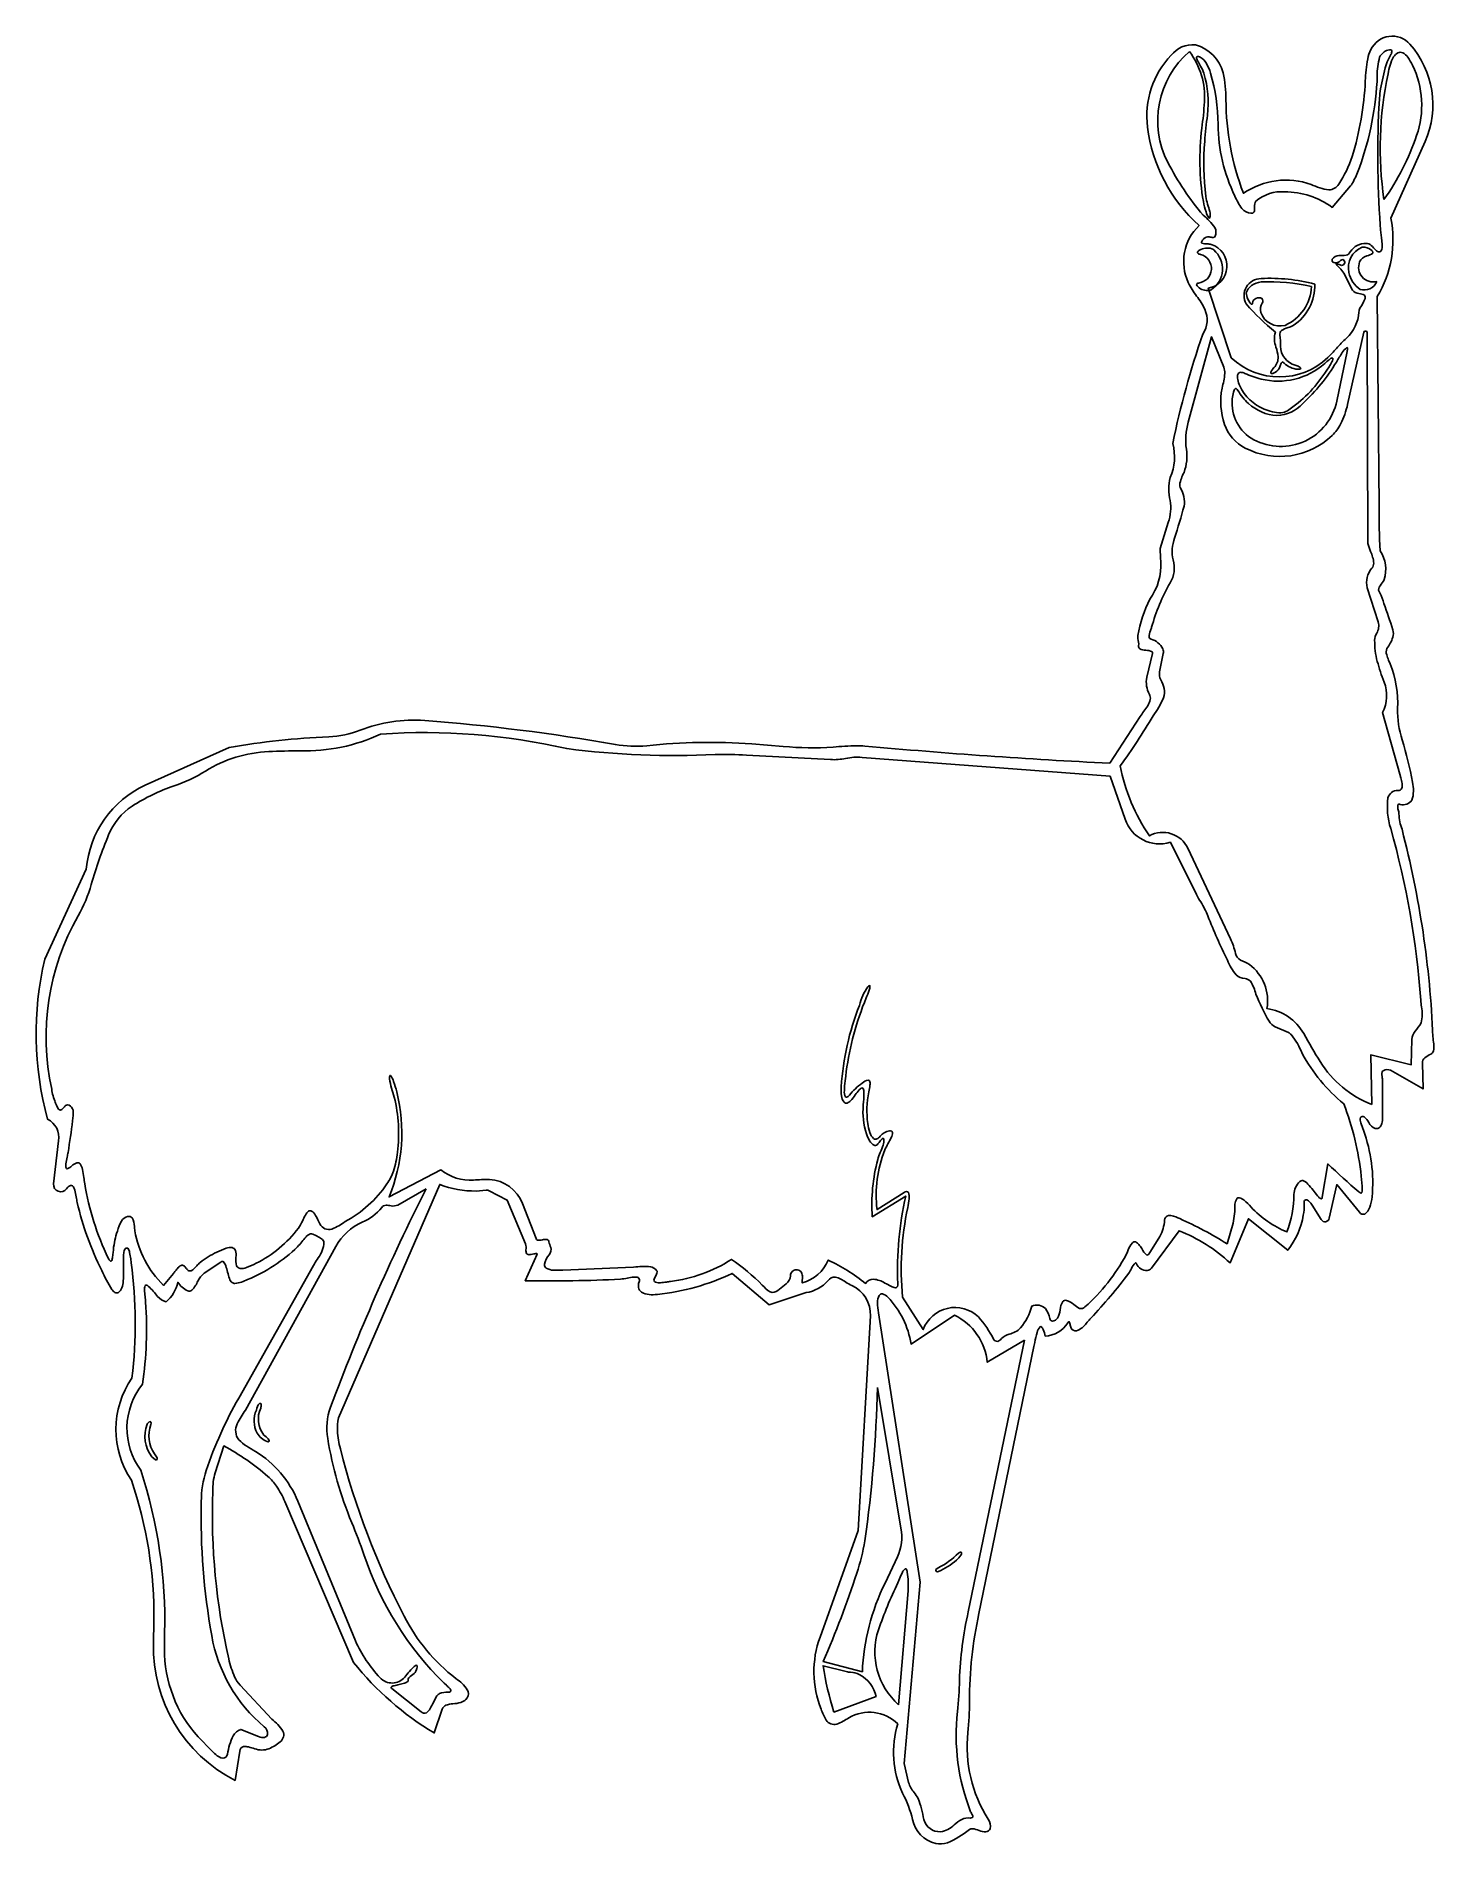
# Model space of a CAD drawing. Header units: metres. Extents: x 1.8 to 13.2, y 0.1 to 14.9.
import ezdxf

# ---------------------------------------------------------------- set-up
doc = ezdxf.new("R2010")
doc.units = ezdxf.units.M

msp = doc.modelspace()

# ---------------------------------------------------------------- linework, layer by layer
at = {"layer": 'Layer 1', "color": 0}
for points in [[(10.58031, 8.96568), (10.83112, 9.35061, -0.0137), (10.86153, 9.39328, 0.1039), (10.91391, 9.48893, 0.1651), (10.90703, 9.53145, -0.1758), (10.88527, 9.67305), (10.93131, 9.86775, 0.2989), (10.92645, 9.88292, 0.1123), (10.87746, 9.89363, -0.1132), (10.82758, 9.90617, -0.2771), (10.81806, 9.93066, 0.0959), (10.81202, 9.99019, -0.0852), (10.81122, 10.01633, -0.0744), (10.90973, 10.31339, 0.1769), (11.0002, 10.6242, -0.029), (10.99619, 10.73106), (11.06216, 10.94505, 0.1082), (11.07857, 11.12479, -0.1425), (11.07844, 11.31315, 0.1715), (11.09849, 11.59433, -0.0314), (11.34507, 12.4921, 0.2672), (11.36195, 12.69679, 0.0579), (11.29491, 12.80475, -0.0594), (11.22652, 12.91564, -0.321), (11.31524, 13.38459, -0.1804), (10.89138, 14.19407, -0.2248), (11.08517, 14.7838, -0.2544), (11.2847, 14.86992, -0.2724), (11.51191, 14.63864, -0.0599), (11.53578, 14.42212, 0.0906), (11.67926, 13.64993, -0.2388), (12.2365, 13.72277, 0.0745), (12.38223, 13.6779, 0.2525), (12.46355, 13.72459, 0.0676), (12.573, 13.95118, 0.063), (12.68141, 14.57302, -0.0321), (12.70157, 14.75391, -0.0724), (12.72699, 14.83077, -0.5349), (13.04881, 14.87585, -0.2904), (13.17371, 14.07513), (12.89121, 13.44505, -0.1867), (12.77965, 12.80095), (12.79573, 11.08135, 0.0199), (12.80454, 10.71062, -0.2199), (12.83754, 10.47571, -0.0661), (12.82914, 10.45815, 0.042), (12.7948, 10.41297, 0.2692), (12.80057, 10.36586, -0.0853), (12.83447, 10.27841, -0.0086), (12.90768, 10.06118, -0.1369), (12.90816, 10.00055, -0.0743), (12.8591, 9.90753, 0.2002), (12.85787, 9.85651, 0.0286), (12.8736, 9.81377), (12.88655, 9.78265, -0.1051), (12.94716, 9.41557, 0.0868), (12.98458, 9.15669, -0.0316), (13.06914, 8.81039, -0.1405), (13.06476, 8.66186, -0.3235), (12.96837, 8.62776, 0.3739), (12.94869, 8.62105, 0.1301), (12.95216, 8.58161, -0.0664), (12.95745, 8.54877, 0.0759), (12.98322, 8.42244, -0.0533), (13.23762, 6.71695, 0.0184), (13.24161, 6.67612, -0.1006), (13.24086, 6.59982, -0.1683), (13.22098, 6.57448, 0.0367), (13.16993, 6.54487, 0.2259), (13.15103, 6.50128), (13.15621, 6.28918), (12.88923, 6.4424, 0.2396), (12.82923, 6.43841, 0.141), (12.81919, 6.42843, 0.0919), (12.82139, 6.38039, -0.0293), (12.82394, 6.35018), (12.82388, 6.0696, -0.0387), (12.82019, 6.01642, -0.1135), (12.80506, 5.97641, -0.2851), (12.76286, 5.96363, -0.1838), (12.70929, 6.01249, 0.0943), (12.67351, 6.05905, 0.4552), (12.64137, 6.05305, 0.1397), (12.64472, 6.00999, 0.0208), (12.66565, 5.94953, -0.1121), (12.73735, 5.40088, -0.0635), (12.71758, 5.31632, -0.155), (12.6786, 5.26057, -0.3491), (12.6347, 5.27495), (12.44665, 5.50303), (12.38534, 5.2258, -0.3054), (12.35591, 5.1978, -0.3054), (12.31891, 5.21453), (12.24537, 5.33365, 0.0696), (12.21928, 5.36443, 0.1577), (12.19228, 5.37811, 0.4049), (12.1781, 5.35966, 0.0496), (12.1789, 5.33965, -0.0944), (12.1718, 5.25097, -0.1258), (12.04427, 4.96277), (11.7207, 5.22123), (11.56979, 4.85896, 0.0964), (11.15046, 5.12253), (10.92278, 4.81502, -0.2026), (10.88873, 4.79581, -0.2969), (10.79974, 4.85251, 0.3915), (10.79124, 4.86041, 0.1007), (10.76014, 4.81262, -0.0352), (10.73698, 4.77407, -0.0264), (10.42524, 4.40497, 0.0122), (10.3958, 4.37119, -0.1074), (10.32233, 4.3053, -0.2838), (10.26816, 4.31408, -0.113), (10.25508, 4.34652, 0.0837), (10.2472, 4.37579), (10.2431, 4.37652, 0.1136), (10.23479, 4.36707, -0.2556), (10.05017, 4.25788, 0.0379), (10.03383, 4.31125, 0.1335), (10.01875, 4.33383, 0.2788), (10.00828, 4.33409, 0.142), (9.98411, 4.28687, 0.0208), (9.9646, 4.20528), (9.95773, 4.1712), (9.50536, 1.97637, 0.0528), (9.42721, 1.25656, -0.0296), (9.41419, 0.99852, 0.1701), (9.58196, 0.28715, -0.2047), (9.59704, 0.20797, -0.2769), (9.56294, 0.18323, -0.104), (9.50687, 0.19372, 0.0751), (9.45147, 0.20872, 0.1487), (9.42691, 0.20153, -0.0714), (9.2463, 0.09321, -0.1265), (9.15006, 0.08818, -0.2948), (8.96044, 0.28443, 0.059), (8.87827, 0.50015, -0.1868), (8.83789, 1.07134, 0.3338), (8.43522, 1.12087, -0.0648), (8.33717, 1.06802, -0.3148), (8.25006, 1.10074, -0.0584), (8.20821, 1.19166, -0.1846), (8.19913, 1.78392), (8.51173, 2.65927), (8.61352, 4.42297, 0.3108), (8.46017, 4.67233, -0.0344), (8.40995, 4.70084, 0.0922), (8.32537, 4.74291, 0.2806), (8.26452, 4.71278, -0.1741), (8.08541, 4.61434), (7.7804, 4.51389), (7.47684, 4.77287, -0.0863), (6.86175, 4.60055, -0.1496), (6.73107, 4.61719, -0.3265), (6.71124, 4.70225, 0.3788), (6.7037, 4.73812, 0.1231), (6.66656, 4.74209, 0.0226), (6.61578, 4.73423, -0.0291), (6.55895, 4.72586, -0.0183), (5.77619, 4.71284), (5.8732, 4.93169), (5.87098, 4.93551, 0.0941), (5.83657, 4.93083, -0.0311), (5.81363, 4.92714, -0.2974), (5.78715, 4.93625, -0.1165), (5.78143, 4.96569, 0.1111), (5.77906, 5.01543), (5.62742, 5.37509), (5.47953, 5.45074, 0.095), (5.45348, 5.45762), (5.37194, 5.44981, -0.0948), (5.07272, 5.5034), (4.24019, 3.5862, 0.0668), (4.23224, 3.47706, 0.0492), (4.25575, 3.33071, 0.0583), (4.78073, 1.95641, 0.113), (5.20567, 1.44364), (5.21907, 1.43356, -0.1333), (5.30627, 1.33577, -0.2726), (5.28796, 1.27029, -0.1138), (5.24642, 1.24588, -0.0508), (5.18165, 1.2352, 0.0743), (5.1237, 1.22359, 0.2014), (5.09324, 1.19048), (5.02705, 0.99565, -0.0908), (4.36496, 1.57577), (3.79962, 2.89711, 0.0479), (3.73057, 3.02352, 0.0642), (3.65935, 3.10409, 0.0561), (3.29816, 3.35473), (3.22545, 3.13439, 0.0627), (3.20657, 2.98312, 0.0648), (3.3382, 1.60398, 0.0458), (3.38633, 1.45679, 0.087), (3.43133, 1.38828), (3.69285, 1.11012, -0.0738), (3.78416, 1.01115, -0.3321), (3.76198, 0.92229, -0.0628), (3.66811, 0.86572, -0.1829), (3.55215, 0.86652, 0.0107), (3.50113, 0.88053, 0.0946), (3.45934, 0.88377, 0.3117), (3.42814, 0.84567), (3.39, 0.60515, -0.2867), (2.71942, 1.73162), (2.72257, 1.9151, 0.0862), (2.53789, 3.07264, -0.3086), (2.54294, 3.91284, 0.0625), (2.53612, 4.86056), (2.53221, 4.89138, 0.025), (2.52317, 4.9452, 0.1438), (2.50742, 4.97922, 0.4194), (2.4856, 4.9738, 0.1212), (2.47498, 4.93923, 0.0283), (2.4739, 4.89213, -0.0165), (2.47148, 4.70989, -0.0799), (2.45905, 4.65334, -0.1493), (2.4308, 4.61572, -0.25), (2.40289, 4.61533, -0.1137), (2.37753, 4.64158, -0.0305), (2.29435, 4.79596, -0.0595), (2.09296, 5.35543, -0.0116), (2.0842, 5.40086, 0.0222), (2.07261, 5.456, 0.1269), (2.05472, 5.49218, 0.2581), (2.03637, 5.496, 0.1219), (2.00393, 5.46822, -0.3434), (1.93558, 5.44725, -0.3434), (1.8985, 5.50838), (1.94014, 5.8618, 0.3268), (1.84912, 6.04003, -0.1245), (1.82555, 7.35539), (2.16747, 8.09555, -0.2696), (2.65155, 8.78503), (3.34202, 9.09565, -0.0325), (4.16022, 9.18334, 0.0817), (4.41915, 9.23652, -0.1114), (4.94907, 9.31648, -0.0251), (6.51662, 9.11956, 0.0703), (6.77424, 9.10979, -0.0439), (7.63828, 9.12418), (7.89693, 9.10435, 0.0442), (8.3062, 9.09876, -0.0105), (8.50032, 9.10918, -0.031), (8.56649, 9.10722, 0.0106), (10.58031, 8.96568)], [(11.23552, 14.81505, -0.1785), (11.35975, 14.40045, -0.0146), (11.33769, 14.18525, 0.073), (11.35021, 13.58197, 0.0359), (11.37211, 13.49762, 0.1167), (11.3981, 13.44651), (11.40278, 13.44751, 0.1597), (11.40216, 13.50148, 0.0133), (11.3853, 13.55974, -0.0387), (11.37024, 13.62453, -0.0513), (11.36124, 14.07695, -0.01), (11.38383, 14.29228, 0.1044), (11.35452, 14.63572, 0.0482), (11.32714, 14.69505, -0.0092), (11.30337, 14.73809, -0.0337), (11.29603, 14.75497, -0.1111), (11.29427, 14.76718, -0.4232), (11.31004, 14.77385, -0.0705), (11.32493, 14.76932, -0.132), (11.37539, 14.71614, -0.0549), (11.40917, 14.63775, -0.0711), (11.47161, 14.21577, 0.1135), (11.6095, 13.62731, 0.0623), (11.66752, 13.52382, 0.1894), (11.74316, 13.48566, 0.318), (11.76708, 13.49693, 0.0941), (11.77105, 13.53777, -0.1634), (11.78199, 13.58449, -0.2019), (12.01942, 13.66143, -0.1635), (12.41005, 13.53317), (12.55875, 13.71002, 0.0613), (12.58733, 13.75396, 0.0271), (12.63343, 13.86291, 0.077), (12.78024, 14.61606, -0.0869), (12.79947, 14.76835, -0.2181), (12.86758, 14.82608, -0.1229), (12.8929, 14.82828, -0.2729), (12.90015, 14.82064, -0.1337), (12.89223, 14.79006, -0.0104), (12.8698, 14.74582, 0.0591), (12.84401, 14.68154), (12.80726, 14.50849, 0.0287), (12.79409, 14.35718, 0.033), (12.8097, 13.32224, 0.0135), (12.81501, 13.27847, -0.0229), (12.82096, 13.22363, -0.1163), (12.81492, 13.18165, -0.3541), (12.78857, 13.16741, -0.1029), (12.76949, 13.18055, -0.0139), (12.74879, 13.20256, 0.0967), (12.70996, 13.23429, 0.1212), (12.69013, 13.23746, 0.2733), (12.5583, 13.16946, -0.2421), (12.52357, 13.14015, -0.0398), (12.4653, 13.13743, 0.2434), (12.41014, 13.10784, 0.3022), (12.41324, 13.08548, 0.2713), (12.45408, 13.07995, 0.1012), (12.47782, 13.09655, -0.3881), (12.50208, 13.10216, -0.4011), (12.50864, 13.06873, -0.4011), (12.47555, 13.06066, 0.0735), (12.44234, 13.07218), (12.44078, 13.07078), (12.44143, 13.06873, 0.0347), (12.47167, 13.03571, -0.0622), (12.50378, 12.99369), (12.57548, 12.85389, 0.2207), (12.62922, 12.82579, -0.0969), (12.67405, 12.81209, -0.3171), (12.6797, 12.78382, -0.0451), (12.63783, 12.70616, 0.0895), (12.62888, 12.67415, -0.1914), (12.5266, 12.4591, 0.0254), (12.44363, 12.37381, -0.022), (12.37221, 12.29939, -0.4), (11.57959, 12.29859), (11.38994, 12.86959, 0.3459), (11.54375, 13.03948, 0.3459), (11.41502, 13.22911, 0.0585), (11.38291, 13.23416, -0.1022), (11.33855, 13.23964, -0.2521), (11.33547, 13.24674, -0.1032), (11.34041, 13.25866, -0.0364), (11.3548, 13.27692, -0.2633), (11.39808, 13.29228, 0.0539), (11.43218, 13.28622, 0.2717), (11.44724, 13.298, 0.2293), (11.44502, 13.36728, 0.0612), (11.34848, 13.47028, -0.058), (11.05927, 13.90279, -0.3475), (11.23552, 14.81505)], [(12.83501, 13.59746, 0.07), (13.10376, 14.12406, 0.197), (13.06966, 14.70261, 0.0422), (13.03092, 14.76757, 0.1162), (12.98873, 14.80504, 0.2196), (12.94916, 14.80374, 0.1173), (12.91291, 14.77087, 0.0885), (12.86892, 14.63141, 0.0893), (12.83501, 13.59746)], [(11.32679, 13.14731, -0.1384), (11.30542, 13.15659, -0.2921), (11.30335, 13.16753, -0.1369), (11.31896, 13.18271, -0.2071), (11.41951, 13.19441, -0.0801), (11.43684, 13.18396, -0.4928), (11.41562, 12.85735, -0.0897), (11.39864, 12.85036, -0.2123), (11.30713, 12.88044, -0.1459), (11.29513, 12.89816, -0.4301), (11.3095, 12.91243, 0.3631), (11.4164, 13.02263, 0.3631), (11.32679, 13.14731)], [(12.77583, 12.9249, -0.2827), (12.65596, 12.96233, -0.2826), (12.63518, 13.08617, -0.2341), (12.6935, 13.13546, 0.1024), (12.74286, 13.15789, 0.1941), (12.74432, 13.16438, 0.1476), (12.73424, 13.17984, 0.2145), (12.65551, 13.20675, 0.3706), (12.54721, 12.99818, 0.1921), (12.63857, 12.86022, 0.3933), (12.77583, 12.9249)], [(12.26665, 12.90416, -0.2656), (12.08775, 12.56367, -0.0557), (12.04651, 12.54565, 0.0874), (11.99147, 12.52081, 0.247), (11.97917, 12.48548, -0.0319), (11.9845, 12.39328, 0.3373), (12.10634, 12.23676, -0.0586), (12.13679, 12.22474, -0.1601), (12.15147, 12.21151), (12.15009, 12.20695, -0.1412), (12.10957, 12.20536, -0.1527), (12.00209, 12.26434, 0.1804), (11.98319, 12.23911, -0.1732), (11.95338, 12.18699, -0.1708), (11.91043, 12.16767, -0.4312), (11.90594, 12.18043, -0.0564), (11.91039, 12.19092, -0.0614), (11.93132, 12.21744, 0.2172), (11.96482, 12.30647, 0.0488), (11.94732, 12.38553, -0.1572), (11.94216, 12.50836, -0.0401), (11.70194, 12.7402, -0.569), (11.82514, 12.94938, -0.0742), (12.26665, 12.90416)], [(12.23933, 12.88238, 0.0714), (11.82514, 12.92136, 0.1363), (11.74569, 12.8911, 0.1741), (11.7035, 12.83093, 0.0913), (11.70643, 12.80736, 0.0761), (11.73198, 12.75138, 0.0405), (11.73921, 12.74248, 0.377), (11.74885, 12.73855, 0.3768), (11.75398, 12.7476, -0.5288), (11.83146, 12.7844, -0.393), (11.83297, 12.74708, 0.2), (11.82194, 12.67048, 0.3884), (12.02156, 12.56458, 0.2834), (12.23933, 12.88238)], [(12.73627, 6.16027), (12.72596, 6.5681), (13.05893, 6.48755), (13.06537, 6.69548, -0.144), (13.09066, 6.76269, 0.0565), (13.13998, 6.831, 0.1194), (13.143, 6.96401, -0.0125), (13.13698, 7.01935, 0.0508), (12.89046, 8.42995, -0.1146), (12.86803, 8.6818, -0.3554), (12.94873, 8.74169, 0.3188), (12.98296, 8.75989, 0.1181), (12.98426, 8.79856, 0.0292), (12.97284, 8.846), (12.96419, 8.87572), (12.82319, 9.38138, 0.2152), (12.83611, 9.63308, -0.029), (12.78009, 9.80279, -0.0659), (12.75835, 9.97607, -0.1382), (12.77516, 10.03415, 0.2187), (12.78682, 10.12646), (12.69814, 10.40833, -0.2451), (12.73603, 10.56887, 0.1641), (12.75099, 10.60916, 0.0907), (12.72399, 10.70682, -0.041), (12.70267, 10.77185), (12.69632, 12.50479, 0.381), (12.68465, 12.51767, 0.381), (12.67051, 12.50756), (12.53616, 11.91472, -0.0598), (12.47877, 11.75363, -0.0869), (12.40878, 11.65864, -0.32), (11.69529, 11.55595, -0.1933), (11.52468, 11.75054, -0.1311), (11.50388, 12.04843, 0.0445), (11.52699, 12.16903, 0.0974), (11.51819, 12.22064), (11.41586, 12.47063), (11.22593, 11.76738, 0.1003), (11.21044, 11.54652, -0.131), (11.19136, 11.35603, 0.0817), (11.15557, 11.25388, 0.1082), (11.16045, 11.23048, -0.1746), (11.19209, 11.07716, -0.0106), (11.11368, 10.81666, 0.1454), (11.10123, 10.63683, -0.2156), (11.07682, 10.44839, 0.0593), (10.92511, 10.08414, -0.0118), (10.91639, 10.05753, 0.129), (10.90601, 9.99988, 0.2618), (10.9203, 9.98624, -0.2064), (11.01747, 9.90498, -0.133), (11.0209, 9.86725), (10.99038, 9.71708, 0.1528), (10.99979, 9.65009, -0.2196), (11.02366, 9.50341, -0.051), (10.93647, 9.354, -0.0266), (10.66649, 8.94436, 0.1023), (10.90651, 8.36853, -0.4341), (11.22302, 8.26642), (11.57309, 7.52203, -0.0562), (11.61419, 7.40302, 0.2114), (11.65623, 7.34706, -0.0484), (11.72857, 7.31136, -0.2835), (11.87305, 6.94864, -0.2367), (12.17592, 6.74302, 0.0123), (12.31027, 6.5131, 0.1596), (12.73627, 6.16027)], [(11.95476, 11.82248, -0.1661), (11.72037, 11.92171, -0.0735), (11.63445, 12.02887, 0.1288), (11.62008, 12.04433, 0.25), (11.61144, 12.04342, 0.1479), (11.59789, 12.01605, 0.0292), (11.58781, 11.95942, 0.3031), (11.76559, 11.6245, 0.4979), (12.44823, 11.94222), (12.5318, 12.34989, 0.1124), (12.53398, 12.37879), (12.52942, 12.3811, 0.1071), (12.4926, 12.33995, 0.0153), (12.44385, 12.26309, -0.0713), (12.16752, 11.92189, -0.1946), (11.95476, 11.82248)], [(11.63508, 12.16487, 0.1435), (11.63251, 12.11984, 0.0598), (11.64984, 12.06625, 0.1908), (11.8505, 11.87678, 0.105), (11.98834, 11.84551, 0.1202), (12.04172, 11.86314, 0.103), (12.34787, 12.17223, -0.01), (12.37101, 12.20564, 0.0925), (12.41465, 12.28474, 0.099), (12.41467, 12.29361, 0.3394), (12.41014, 12.29689, 0.1206), (12.38516, 12.28232, 0.0105), (12.34787, 12.25027, -0.2455), (11.82432, 12.12291, -0.0525), (11.69178, 12.16998, 0.1168), (11.6553, 12.17874, 0.25), (11.63508, 12.16487)], [(10.58551, 8.85856), (8.54445, 9.01405, 0.0711), (8.40962, 9.00515, -0.0654), (8.28561, 8.99555), (7.5949, 9.03241, 0.0238), (7.33625, 9.03677, -0.0448), (6.11685, 9.08609, 0.0727), (4.58719, 9.20531, -0.1166), (3.92564, 9.0674, 0.0123), (3.66669, 9.06116, 0.1302), (3.14788, 8.90145, -0.0566), (2.88868, 8.77964, 0.0598), (2.54462, 8.61343, 0.153), (2.35049, 8.37632, 0.0289), (2.20867, 7.96955, -0.0597), (2.10034, 7.71138, 0.1844), (1.88309, 6.28631, 0.0703), (1.9127, 6.17894, -0.0359), (1.92257, 6.15513, 0.0967), (1.93947, 6.12185, 0.3203), (1.9598, 6.11663, 0.095), (1.98229, 6.13718, -0.0871), (2.00348, 6.15587, -0.2352), (2.02562, 6.15574, -0.2198), (2.0588, 6.11328, -0.0752), (2.05409, 6.02656, -0.0141), (2.01714, 5.76723, -0.0075), (2.00952, 5.72814, 0.0185), (1.99986, 5.67418, 0.0359), (1.99867, 5.65286, 0.4079), (2.01056, 5.63324, 0.1473), (2.04779, 5.65627, -0.119), (2.08968, 5.68161, -0.2435), (2.11612, 5.67328, -0.1219), (2.13671, 5.62739, -0.0256), (2.14739, 5.56165, 0.0091), (2.15443, 5.50882, 0.0713), (2.34805, 4.8983, 0.1413), (2.36674, 4.87234, 0.2763), (2.37278, 4.87346, 0.1347), (2.38206, 4.89936, 0.0177), (2.38731, 4.94289), (2.3899, 4.96888, -0.0509), (2.42249, 5.11966, -0.0663), (2.45577, 5.20316, -0.1795), (2.50582, 5.23933, -0.2958), (2.54508, 5.22859, -0.1167), (2.56243, 5.15855, 0.0167), (2.56688, 5.12268, 0.156), (2.80191, 4.67423), (2.88339, 4.7714, 0.011), (2.90063, 4.79343, -0.0252), (2.92303, 4.82078, -0.1024), (2.94626, 4.838, -0.2353), (2.96998, 4.8352, -0.0968), (2.98679, 4.817, 0.0916), (3.00449, 4.79777, 0.2307), (3.02892, 4.79486, 0.1031), (3.07511, 4.83546, -0.0382), (3.10278, 4.8625, -0.0579), (3.23959, 4.94659, -0.034), (3.31755, 4.97924, -0.1118), (3.36533, 4.98433, -0.2405), (3.39276, 4.96169, -0.1213), (3.39714, 4.90398, 0.1206), (3.40291, 4.83537, 0.2335), (3.4323, 4.81301, 0.1148), (3.48419, 4.82026, 0.0324), (3.56357, 4.85583, 0.117), (3.91064, 5.14474, 0.0434), (3.94362, 5.20221, -0.0144), (3.9687, 5.2522, -0.108), (3.99466, 5.28412, -0.2523), (4.01829, 5.28541, -0.1279), (4.05265, 5.24848, -0.0305), (4.08727, 5.17882, 0.3619), (4.18683, 5.13705, 0.0517), (4.29468, 5.19846, 0.12), (4.63897, 5.50761, 0.0694), (4.69165, 5.61347, 0.0517), (4.72614, 5.76796, 0.0883), (4.69901, 6.22143, -0.0618), (4.66114, 6.37256, -0.1168), (4.66403, 6.39928), (4.6672, 6.40018, -0.108), (4.69299, 6.35013, -0.0236), (4.7195, 6.26447, -0.161), (4.65611, 5.40097), (5.08148, 5.62381, 0.1886), (5.35053, 5.5402, -0.0205), (5.48113, 5.54415, -0.2979), (5.7524, 5.34656), (5.86416, 5.05864, 0.2224), (5.87745, 5.04604, 0.1068), (5.91699, 5.04798, -0.1033), (5.95644, 5.05012, -0.2919), (5.97071, 5.03195, 0.0547), (5.98644, 4.98677, -0.27), (5.9716, 4.9266, 0.1273), (5.93363, 4.84767, 0.2387), (5.94906, 4.81575, 0.1248), (6.00734, 4.79913, 0.0284), (6.08419, 4.79889), (6.66699, 4.82277, -0.065), (6.80637, 4.82753, -0.1633), (6.85591, 4.7976, -0.1633), (6.86011, 4.78497, -0.1106), (6.84729, 4.75023, 0.1109), (6.83339, 4.71649, 0.2558), (6.84768, 4.70134, 0.108), (6.88722, 4.69573, 0.0261), (6.93615, 4.70117, -0.0066), (6.96909, 4.70589, 0.1132), (7.47041, 4.88721, -0.0504), (7.7245, 4.67697, 0.0803), (7.78819, 4.62049, 0.3009), (7.8515, 4.63348), (7.9216, 4.68608, 0.192), (7.95604, 4.75327, -0.4143), (8.00544, 4.80205, -0.4143), (8.0542, 4.75262), (8.05332, 4.69437, 0.2307), (8.26675, 4.88151, -0.0606), (8.57389, 4.69025, -0.2493), (8.63834, 4.72562, -0.1063), (8.73274, 4.69364, 0.0076), (8.7824, 4.66711, 0.1013), (8.81957, 4.65524, 0.2902), (8.83489, 4.66538, 0.1057), (8.83789, 4.68835, -0.066), (8.90432, 5.40878), (8.62804, 5.23866, -0.0816), (8.67367, 5.70828, -0.0281), (8.69428, 5.76705, 0.0159), (8.71763, 5.82768, 0.1177), (8.72378, 5.87397, 0.0795), (8.72024, 5.88237), (8.71731, 5.88362, 0.1045), (8.6908, 5.85582, -0.0464), (8.66868, 5.83036, -0.2546), (8.64278, 5.82621, -0.1461), (8.60659, 5.86249, -0.0553), (8.58084, 5.91928, -0.0985), (8.5541, 6.1561), (8.55665, 6.18511, 0.0198), (8.56047, 6.25055, 0.0354), (8.55883, 6.27617, 0.1065), (8.55309, 6.29259, 0.2897), (8.54242, 6.29663, 0.1329), (8.52099, 6.28137, 0.0386), (8.48832, 6.23894, -0.0469), (8.4505, 6.19202, -0.1103), (8.42113, 6.17302, -0.255), (8.39642, 6.17922, -0.1457), (8.37578, 6.23151, -0.0499), (8.3733, 6.30677, -0.0769), (8.52235, 6.97573, -0.0995), (8.59224, 7.12858, -0.1105), (8.60581, 7.13844), (8.60957, 7.13682, -0.1188), (8.60242, 7.0994, -0.0133), (8.57855, 7.03657), (8.5636, 6.99938, 0.0648), (8.41008, 6.39284), (8.40542, 6.35404, 0.0217), (8.39888, 6.27388, 0.1457), (8.40727, 6.22342, 0.2801), (8.41774, 6.22057, 0.129), (8.44003, 6.23814, -0.0629), (8.54503, 6.33682, -0.1425), (8.59504, 6.36151, -0.2514), (8.60652, 6.35423, -0.1324), (8.60935, 6.32067, -0.0217), (8.59936, 6.26397, 0.084), (8.59152, 6.00483, 0.0442), (8.60829, 5.93134, 0.1374), (8.63965, 5.88019, 0.2521), (8.6665, 5.87784, 0.1137), (8.69281, 5.9003, -0.1795), (8.77008, 5.94366, -0.1341), (8.78864, 5.9412, -0.2632), (8.79477, 5.93059, -0.1186), (8.78428, 5.88889, -0.0174), (8.75739, 5.83771, 0.0275), (8.73276, 5.7879, 0.1262), (8.66782, 5.29668), (8.88954, 5.43692, -0.1088), (8.91071, 5.44532, -0.255), (8.92532, 5.43843, -0.1492), (8.93158, 5.38614, -0.0287), (8.91986, 5.31373, 0.076), (8.87711, 4.57815), (9.04755, 4.3116, -0.5375), (9.50152, 4.41535, -0.0582), (9.62601, 4.23205, 0.324), (9.65935, 4.2143, 0.0921), (9.69168, 4.23647, -0.1341), (9.75382, 4.27379, 0.1448), (9.84721, 4.32455, 0.1111), (9.94012, 4.50386, -0.3086), (10.05229, 4.48364, -0.1098), (10.08755, 4.4027, 0.3321), (10.10993, 4.38032, 0.202), (10.15206, 4.40469, 0.1048), (10.17261, 4.47278, -0.1204), (10.1946, 4.54273, -0.2904), (10.22592, 4.5505, -0.0958), (10.28588, 4.51685, 0.0696), (10.33144, 4.48506, 0.2867), (10.37659, 4.49667, 0.0875), (10.71496, 4.92526, 0.0305), (10.72923, 4.95792, -0.0999), (10.76721, 5.02327, -0.3008), (10.79432, 5.03141, -0.1176), (10.81962, 5.01043, -0.027), (10.84392, 4.97609, 0.1049), (10.88564, 4.92388, 0.3909), (10.90109, 4.93036), (10.9936, 5.0772, 0.0968), (11.03162, 5.21015, -0.3063), (11.06339, 5.24836, -0.129), (11.14109, 5.22964), (11.15678, 5.22267, -0.0347), (11.54478, 5.01595), (11.59537, 5.18505, 0.0477), (11.60991, 5.34118, -0.1204), (11.62446, 5.38577, -0.2478), (11.64634, 5.39466, -0.1277), (11.68539, 5.37384, -0.0303), (11.74219, 5.31785, 0.1048), (12.03781, 5.11323, 0.0894), (12.09533, 5.42212, -0.2014), (12.1437, 5.52777, -0.2536), (12.16856, 5.5353, -0.1276), (12.20987, 5.50726, -0.0277), (12.25293, 5.4565, 0.0088), (12.28873, 5.41087, 0.0269), (12.3036, 5.39475, 0.0864), (12.31562, 5.38633, 0.5221), (12.32816, 5.39866), (12.37323, 5.67271, 0.0053), (12.62737, 5.44178, 0.1254), (12.64528, 5.4333, 0.2543), (12.65281, 5.43714, 0.1415), (12.65633, 5.46012, 0.0154), (12.6478, 5.57261, 0.0667), (12.50385, 6.16707, -0.0944), (12.16198, 6.58048, 0.0718), (12.07282, 6.73497, 0.0604), (12.04921, 6.75276), (11.94056, 6.79832, -0.1324), (11.89062, 6.8447, -0.0385), (11.78294, 7.06694, 0.0806), (11.7371, 7.17423, 0.2043), (11.69303, 7.19531, -0.1766), (11.62075, 7.22652, -0.0807), (11.54773, 7.34643, -0.0208), (11.38746, 7.71017, 0.0486), (11.32884, 7.8254, -0.0259), (11.29474, 7.88553), (11.07928, 8.31617, -0.4078), (10.70734, 8.50577), (10.58551, 8.85856)], [(4.96163, 5.46863), (4.72774, 5.33451, -0.162), (4.67232, 5.32817, 0.0498), (4.63107, 5.33242, 0.2169), (4.5965, 5.31392, -0.1231), (4.43594, 5.19466, 0.1647), (4.21957, 4.9934), (3.47475, 3.64832, 0.032), (3.4086, 3.53704, 0.2931), (3.42082, 3.40543, 0.0757), (3.55843, 3.3096, -0.1574), (3.90624, 2.90061), (4.37961, 1.75228, 0.0824), (4.58219, 1.44938, 0.4544), (4.78483, 1.4545), (4.80306, 1.47647, -0.0171), (4.84714, 1.52654, -0.1219), (4.88014, 1.55162, -0.346), (4.88618, 1.54804, -0.1091), (4.88698, 1.53658, -0.0376), (4.88292, 1.51612, -0.1571), (4.85117, 1.47561), (4.83032, 1.46018, 0.2946), (4.81379, 1.43149, -0.2266), (4.81086, 1.41992, -0.1245), (4.78265, 1.40458, -0.0234), (4.73924, 1.39348, 0.0122), (4.69882, 1.38414, 0.0302), (4.68375, 1.37911, 0.0924), (4.67458, 1.37339, 0.4762), (4.67808, 1.36089), (4.91883, 1.1692, 0.2987), (4.96316, 1.16242, 0.1132), (4.99351, 1.19544, 0.0241), (5.02036, 1.24569, -0.0268), (5.0496, 1.30033, -0.134), (5.07211, 1.31928, -0.0947), (5.13921, 1.32988, 0.0441), (5.15294, 1.33124, 0.3019), (5.16389, 1.33872, 0.3021), (5.16125, 1.35172, 0.0412), (5.15268, 1.36292, 0.0221), (5.12732, 1.38792), (5.10986, 1.40434, -0.1196), (4.44934, 2.46347, 0.0164), (4.34924, 2.72395, -0.0568), (4.15176, 3.41585, -0.131), (4.17509, 3.67219, -0.0282), (4.96163, 5.46863)], [(2.61626, 3.15509, -0.0845), (2.81117, 1.81778, 0.0109), (2.8108, 1.63897, 0.1884), (3.12153, 0.92723), (3.1636, 0.8837, 0.0262), (3.23098, 0.81908, 0.1299), (3.2902, 0.78748, 0.3656), (3.32702, 0.82174, -0.0667), (3.37452, 0.97316, -0.1701), (3.43653, 1.0244), (3.58427, 0.9655, 0.1308), (3.63224, 0.95926, 0.2727), (3.65678, 0.98326, 0.2596), (3.62942, 1.04654, -0.1768), (3.19813, 1.79626, -0.0501), (3.1126, 2.89689, -0.0771), (3.15257, 3.15302, -0.0474), (3.42004, 3.74825), (4.03517, 4.83811, -0.0125), (4.06489, 4.88693, 0.1048), (4.12122, 5.00915, 0.0881), (4.11904, 5.03438, 0.1358), (4.09357, 5.0622, 0.0355), (4.05412, 5.08515), (4.03066, 5.09635, 0.1869), (4.00752, 5.09738, 0.1093), (3.97394, 5.07267, 0.0192), (3.93928, 5.03177, -0.0275), (3.90365, 4.99124, -0.0956), (3.49379, 4.72262, -0.0955), (3.38972, 4.68958, -0.1213), (3.36561, 4.69689, -0.1438), (3.34463, 4.72994, -0.0239), (3.32903, 4.78327, 0.0202), (3.31427, 4.83489, 0.1241), (3.29534, 4.86731, 0.3254), (3.27345, 4.8663), (3.13735, 4.77436, 0.1085), (3.08454, 4.7095, -0.0865), (3.03544, 4.6351, -0.2382), (3.00067, 4.62921, -0.1296), (2.91952, 4.70037, -0.173), (2.82272, 4.53928, -0.1351), (2.75318, 4.58309, 0.0402), (2.67872, 4.66629, 0.1162), (2.66128, 4.67579, 0.2639), (2.65172, 4.67192, 0.1422), (2.64598, 4.63664, 0.0199), (2.6507, 4.58166, -0.0096), (2.65524, 4.53727, -0.0551), (2.62901, 3.86115, 0.3421), (2.61626, 3.15509)], [(9.88036, 4.22261), (9.57354, 4.04307, 0.2644), (9.30334, 4.42882), (8.94807, 4.19119, 0.1507), (8.75646, 4.57748, 0.1321), (8.71262, 4.60402, 0.2855), (8.68472, 4.59168, 0.1382), (8.67175, 4.53293, 0.0369), (8.67941, 4.44936), (9.02152, 2.23512), (8.89137, 0.74488), (8.92703, 0.58817, 0.0992), (8.97186, 0.50736, -0.0417), (9.00494, 0.45729, -0.0514), (9.05132, 0.28424, 0.3481), (9.19036, 0.1836, 0.1519), (9.30151, 0.24038, -0.0497), (9.36552, 0.28549, -0.1276), (9.43293, 0.29652, 0.1235), (9.45216, 0.29991, 0.2369), (9.45589, 0.30671, 0.1054), (9.44393, 0.33446, -0.0289), (9.43727, 0.34828, -0.1227), (9.32931, 1.17127, 0.0265), (9.34554, 1.42936, -0.0475), (9.41782, 1.99169), (9.88036, 4.22261)], [(8.67106, 3.83495, -0.0296), (8.56737, 2.57421, -0.0422), (8.5012, 2.30956, -0.0233), (8.22559, 1.58231), (8.54683, 1.49848, -0.105), (8.73425, 2.22744), (8.83493, 2.44197, 0.1574), (8.86403, 2.67818), (8.67106, 3.83495)], [(3.56542, 3.65, -0.165), (3.59046, 3.70336, -0.2771), (3.60117, 3.70316, -0.277), (3.60604, 3.69362, -0.0858), (3.60088, 3.6661, 0.2735), (3.62551, 3.44453, -0.0068), (3.6635, 3.41272, -0.1892), (3.67176, 3.39692, -0.4359), (3.66324, 3.38905), (3.65333, 3.39049, -0.171), (3.57255, 3.45975, -0.2369), (3.56542, 3.65)], [(2.70634, 3.26533, -0.2649), (2.66898, 3.53283, -0.145), (2.68375, 3.55206, -0.4508), (2.69734, 3.55087, -0.191), (2.69832, 3.53106, 0.2419), (2.72821, 3.28866, -0.0219), (2.74955, 3.25696, -0.3047), (2.74866, 3.24372, -0.305), (2.73604, 3.23956), (2.70634, 3.26533)], [(9.17109, 2.35364, 0.0833), (9.33658, 2.47377, -0.1382), (9.35378, 2.48264, -0.4547), (9.36231, 2.47599, -0.1563), (9.35693, 2.45762, -0.0665), (9.32083, 2.41687, -0.0831), (9.17199, 2.32253, -0.3062), (9.15613, 2.32388, -0.3063), (9.15147, 2.33911), (9.17109, 2.35364)], [(8.84549, 1.22795), (8.92254, 2.16302, 0.0585), (8.91548, 2.3185, 0.1425), (8.90639, 2.34371, 0.2766), (8.89929, 2.34485, 0.1364), (8.877, 2.31589, 0.0185), (8.85248, 2.26269), (8.83774, 2.22841, 0.0282), (8.67945, 1.8431, 0.3016), (8.84549, 1.22795)], [(8.3138, 1.16786), (8.6596, 1.29446, 0.2369), (8.52039, 1.47682, 0.1025), (8.45072, 1.49453, -0.0511), (8.415, 1.49982), (8.22378, 1.54847, 0.0375), (8.3138, 1.16786)]]:
    msp.add_lwpolyline(points, format="xyb", close=True, dxfattribs=at)

doc.saveas('drawing.dxf')
